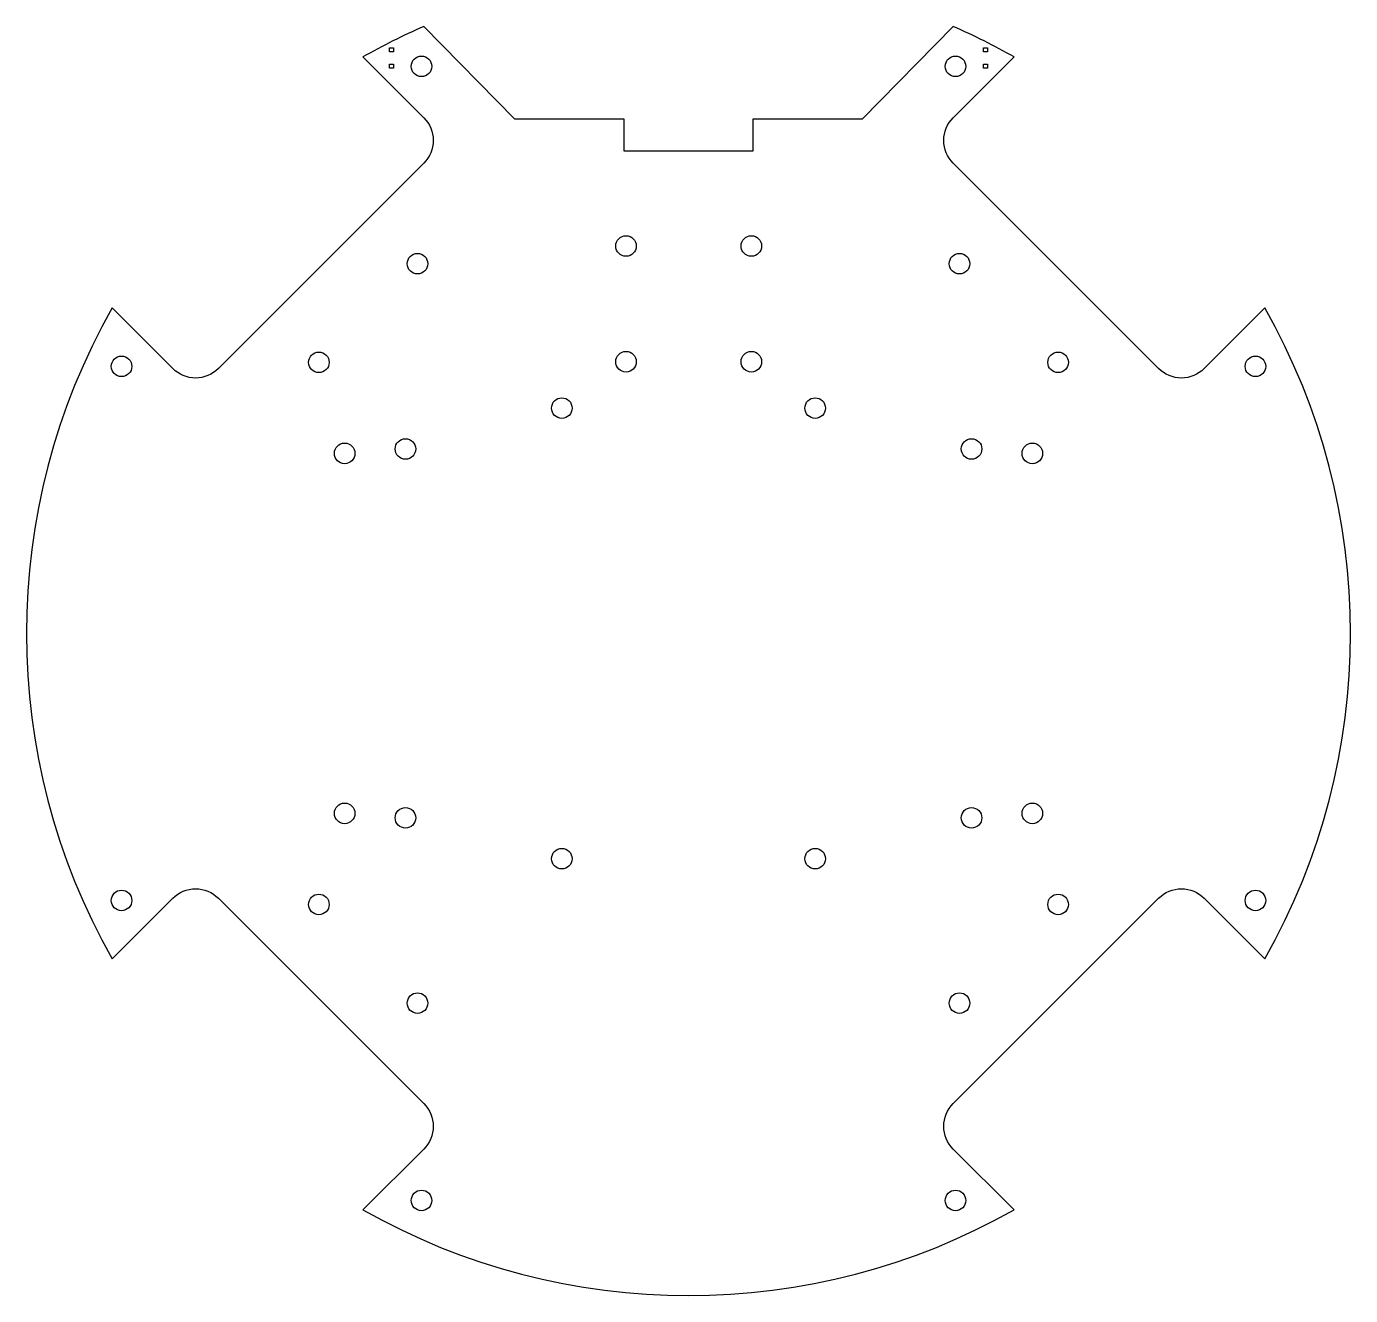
# Model space of a CAD drawing. Header units: millimetres. Extents: x -103 to 103, y -103 to 94.
import ezdxf

# ---------------------------------------------------------------- set-up
doc = ezdxf.new("R2010")
doc.units = ezdxf.units.MM
doc.layers.get('0').update_dxf_attribs({"linetype": 'CONTINUOUS'})

msp = doc.modelspace()

# ---------------------------------------------------------------- linework, layer by layer
msp.add_lwpolyline([(41.19, 80.22), (50.65, 89.68, 0.025716), (41.18, 94.41), (27, 80), (10, 80), (10, 75), (-10, 75), (-10, 80), (-27, 80), (-41.18, 94.41, 0.025716), (-50.65, 89.68), (-41.19, 80.22, -0.414214), (-41.19, 73.15), (-73.15, 41.19, -0.414214), (-80.22, 41.19), (-89.68, 50.65, 0.262877), (-89.68, -50.65), (-80.22, -41.19, -0.414214), (-73.15, -41.19), (-41.19, -73.15, -0.414214), (-41.19, -80.22), (-50.65, -89.68, 0.262877), (50.65, -89.68), (41.19, -80.22, -0.414214), (41.19, -73.15), (73.15, -41.19, -0.414214), (80.22, -41.19), (89.68, -50.65, 0.262877), (89.68, 50.65), (80.22, 41.19, -0.414214), (73.15, 41.19), (41.19, 73.15, -0.414214)], format="xyb", close=True)
for points in [[(-46.5, 90.47), (-46.5, 91.07), (-45.9, 91.07), (-45.9, 90.47)], [(46.5, 91.07), (46.5, 90.47), (45.9, 90.47), (45.9, 91.07)], [(-46.5, 87.93), (-46.5, 88.53), (-45.9, 88.53), (-45.9, 87.93)], [(46.5, 88.53), (46.5, 87.93), (45.9, 87.93), (45.9, 88.53)]]:
    msp.add_lwpolyline(points, close=True)
for centre in [(-41.54, 88.21), (41.54, 88.21), (-9.72, 60.26), (9.78, 60.26), (-42.16, 57.51), (42.16, 57.51), (-57.51, 42.16), (-9.72, 42.26), (9.78, 42.26), (57.51, 42.16), (-88.21, 41.54), (88.21, 41.54), (-19.71, 35.05), (19.71, 35.05), (-53.5, 28), (-44.04, 28.69), (44.04, 28.69), (53.5, 28), (-53.5, -28), (53.5, -28), (-44.04, -28.69), (44.04, -28.69), (-19.71, -35.05), (19.71, -35.05), (-88.21, -41.54), (-57.51, -42.16), (57.51, -42.16), (88.21, -41.54), (-42.16, -57.51), (42.16, -57.51), (-41.54, -88.21), (41.54, -88.21)]:
    msp.add_circle(centre, 1.6)

doc.saveas('drawing.dxf')
